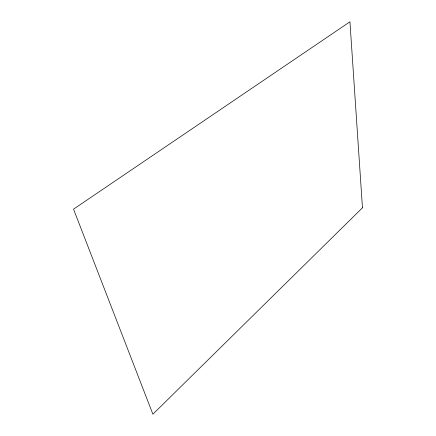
<?xml version="1.0" encoding="UTF-8"?>
<svg xmlns="http://www.w3.org/2000/svg" width="436" height="436" viewBox="0 0 436 436"><rect width="100%" height="100%" fill="white"/><g stroke="black" fill="none" stroke-linecap="round" stroke-linejoin="round"><path stroke-width="0.65" d="M362.463 207.803L152.889 414.2L73.537 209.16L349.945 21.8L362.463 207.803"/></g></svg>
